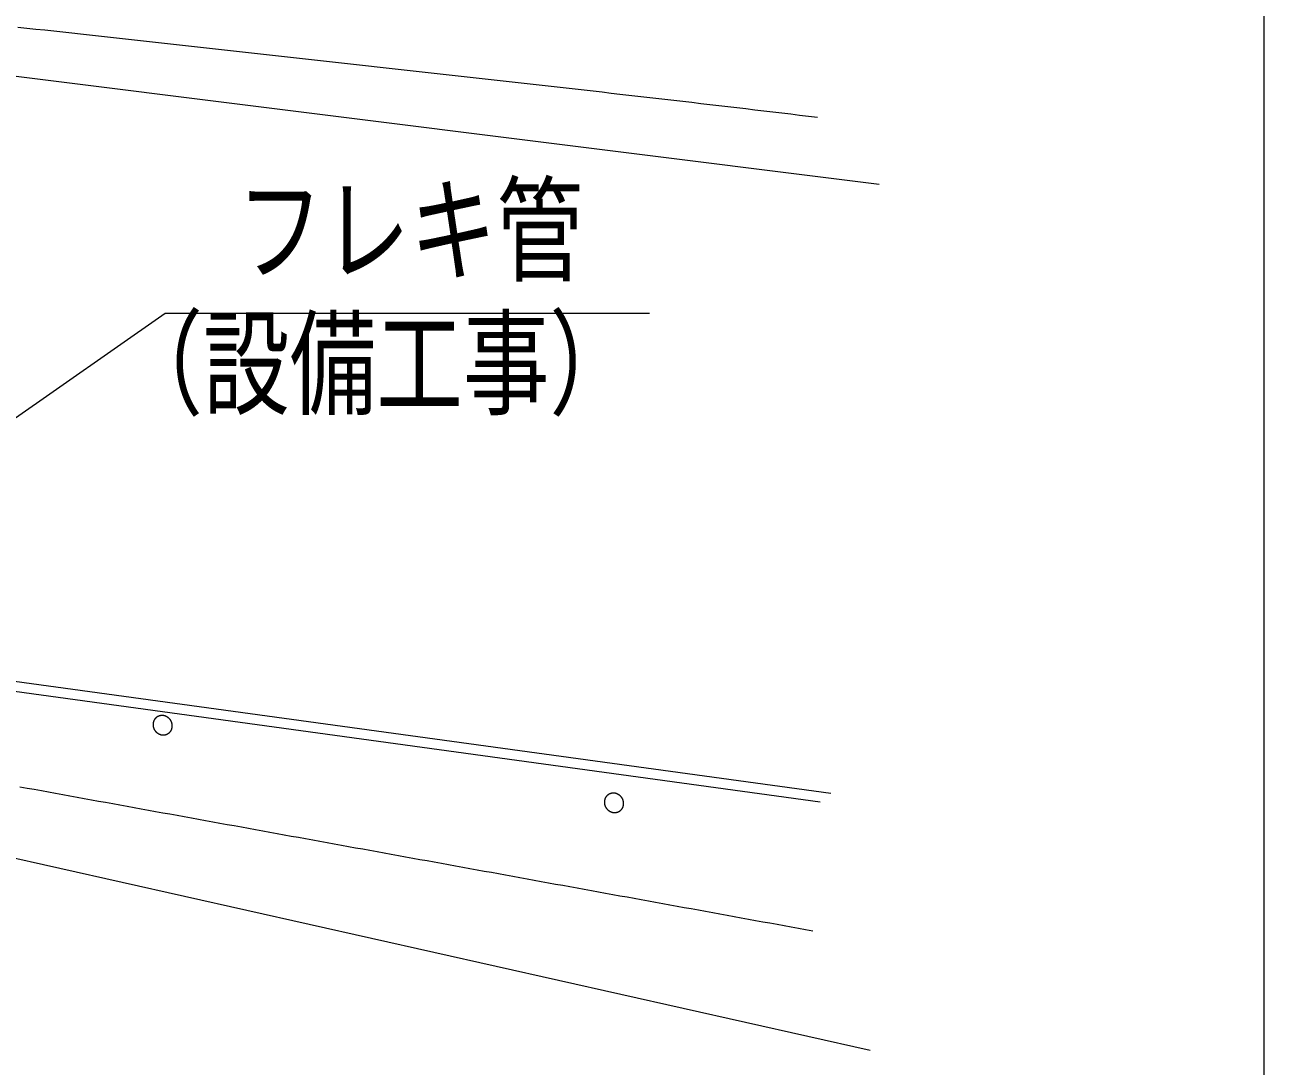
# Model space of a CAD drawing. Units: millimetres on the paper. Extents: x -305 to 305, y -152 to 152.
# Drawn here: x -91.88 to -56.67, y -98.87 to -69.26 of the extents above; entities that cross this region are included whole.
import ezdxf
from ezdxf.enums import TextEntityAlignment as Align

# ---------------------------------------------------------------- set-up
doc = ezdxf.new("R2010")
doc.units = ezdxf.units.MM
doc.layers.add('0-1_RV', color=7, linetype='Continuous', lineweight=9)
doc.styles.add('ＭＳ ゴシック', font='')
doc.styles.get('ＭＳ ゴシック').set_extended_font_data('MS Gothic')

msp = doc.modelspace()

# ---------------------------------------------------------------- linework, layer by layer
at = {"layer": '0-1_RV'}
for p, q in [((-96.04, -70.232), (-67.608, -73.799)), ((-69.288, -91.366), (-94.195, -87.943)), ((-68.98, -91.12), (-93.888, -87.697)), ((-88.198, -89.295), (-88.199, -89.291)), ((-103.647, -90.373), (-67.868, -98.414)), ((-75.376, -91.501), (-75.378, -91.498))]:
    msp.add_line(p, q, dxfattribs=at)
msp.add_lwpolyline([(-124.163, -111.629), (-56.673, -111.629), (-56.673, -45.625), (-124.163, -45.625)], close=True, dxfattribs=at)
for points in [[(-92.083, -69.329), (-91.828, -69.357), (-91.573, -69.385), (-91.317, -69.413), (-91.062, -69.441), (-90.806, -69.469), (-90.551, -69.497), (-90.296, -69.525), (-90.04, -69.553), (-89.785, -69.581), (-89.529, -69.609), (-89.274, -69.637), (-89.018, -69.665), (-88.763, -69.693), (-88.508, -69.722), (-88.252, -69.75), (-87.997, -69.778), (-87.741, -69.806), (-87.486, -69.834), (-87.231, -69.862), (-86.975, -69.89), (-86.72, -69.918), (-86.465, -69.947), (-86.209, -69.975), (-85.954, -70.003), (-85.698, -70.031), (-85.443, -70.06), (-85.188, -70.088), (-84.932, -70.116), (-84.677, -70.144), (-84.421, -70.173), (-84.166, -70.201), (-83.911, -70.229), (-83.655, -70.257), (-83.4, -70.286), (-83.145, -70.314), (-82.889, -70.343), (-82.634, -70.371)], [(-82.634, -70.371), (-82.378, -70.399), (-82.123, -70.428), (-81.868, -70.456), (-81.612, -70.485), (-81.357, -70.513), (-81.102, -70.542), (-80.846, -70.57), (-80.591, -70.599), (-80.336, -70.627), (-80.08, -70.656), (-79.825, -70.685), (-79.57, -70.713), (-79.314, -70.742), (-79.059, -70.77), (-78.804, -70.799), (-78.548, -70.828), (-78.293, -70.857), (-78.038, -70.885), (-77.782, -70.914), (-77.527, -70.943), (-77.272, -70.972), (-77.016, -71.001), (-76.761, -71.03), (-76.506, -71.059), (-76.25, -71.088), (-75.995, -71.117), (-75.74, -71.146), (-75.485, -71.175), (-75.229, -71.204), (-74.974, -71.233), (-74.719, -71.262), (-74.463, -71.291), (-74.208, -71.32), (-73.953, -71.35), (-73.698, -71.379), (-73.442, -71.409), (-73.187, -71.438), (-72.932, -71.468), (-72.677, -71.498)], [(-72.677, -71.498), (-72.422, -71.527), (-72.166, -71.557), (-71.911, -71.587), (-71.656, -71.617), (-71.401, -71.647), (-71.146, -71.678), (-70.891, -71.708), (-70.635, -71.738), (-70.38, -71.769), (-70.125, -71.799), (-69.87, -71.83), (-69.615, -71.861), (-69.36, -71.892)], [(-74.132, -77.469), (-87.895, -77.469), (-92.332, -80.584)], [(-88.23, -89.139), (-88.23, -89.135), (-88.23, -89.131), (-88.229, -89.127), (-88.229, -89.123), (-88.228, -89.119), (-88.228, -89.115), (-88.227, -89.111), (-88.227, -89.107), (-88.226, -89.103), (-88.225, -89.099), (-88.224, -89.096), (-88.224, -89.092), (-88.223, -89.088), (-88.222, -89.084), (-88.221, -89.08), (-88.22, -89.076), (-88.219, -89.072), (-88.217, -89.068), (-88.216, -89.064), (-88.215, -89.061), (-88.214, -89.057), (-88.212, -89.053), (-88.211, -89.049), (-88.209, -89.046), (-88.208, -89.042), (-88.206, -89.038), (-88.204, -89.035), (-88.203, -89.031), (-88.201, -89.027), (-88.199, -89.024), (-88.197, -89.02), (-88.195, -89.017), (-88.193, -89.013), (-88.191, -89.01), (-88.189, -89.006), (-88.187, -89.003), (-88.185, -88.999), (-88.183, -88.996), (-88.181, -88.993)], [(-88.181, -88.993), (-88.178, -88.99), (-88.176, -88.986), (-88.173, -88.983), (-88.171, -88.98), (-88.168, -88.977), (-88.166, -88.974), (-88.163, -88.971), (-88.16, -88.968), (-88.158, -88.965), (-88.155, -88.962), (-88.152, -88.959), (-88.149, -88.956), (-88.146, -88.953), (-88.143, -88.951), (-88.14, -88.948), (-88.137, -88.945), (-88.134, -88.943), (-88.131, -88.94), (-88.128, -88.938), (-88.125, -88.935), (-88.121, -88.933), (-88.118, -88.931), (-88.115, -88.929), (-88.111, -88.926), (-88.108, -88.924), (-88.105, -88.922), (-88.101, -88.92), (-88.098, -88.918), (-88.094, -88.916), (-88.091, -88.914), (-88.087, -88.913), (-88.083, -88.911), (-88.08, -88.909), (-88.076, -88.908), (-88.072, -88.906), (-88.068, -88.905), (-88.065, -88.903), (-88.061, -88.902), (-88.057, -88.901)], [(-88.057, -88.901), (-88.053, -88.9), (-88.049, -88.898), (-88.046, -88.897), (-88.042, -88.896), (-88.038, -88.895), (-88.034, -88.894), (-88.03, -88.894), (-88.026, -88.893), (-88.022, -88.892), (-88.018, -88.892), (-88.014, -88.891), (-88.01, -88.891), (-88.006, -88.89), (-88.002, -88.89), (-87.998, -88.89), (-87.994, -88.889), (-87.99, -88.889), (-87.986, -88.889), (-87.982, -88.889), (-87.978, -88.889), (-87.974, -88.889), (-87.97, -88.89), (-87.966, -88.89), (-87.962, -88.89), (-87.958, -88.891), (-87.954, -88.891), (-87.95, -88.892), (-87.946, -88.892), (-87.942, -88.893), (-87.938, -88.893), (-87.934, -88.894), (-87.93, -88.895), (-87.926, -88.896), (-87.922, -88.897), (-87.918, -88.898), (-87.915, -88.899), (-87.911, -88.9), (-87.907, -88.901), (-87.903, -88.903)], [(-87.903, -88.903), (-87.899, -88.904), (-87.895, -88.905), (-87.892, -88.907), (-87.888, -88.908), (-87.884, -88.91), (-87.881, -88.911), (-87.877, -88.913), (-87.873, -88.915), (-87.87, -88.916), (-87.866, -88.918), (-87.863, -88.92), (-87.859, -88.922), (-87.855, -88.924), (-87.852, -88.926), (-87.849, -88.928), (-87.845, -88.93), (-87.842, -88.932), (-87.838, -88.934), (-87.835, -88.937), (-87.832, -88.939), (-87.828, -88.941), (-87.825, -88.944), (-87.822, -88.946), (-87.819, -88.949), (-87.816, -88.951), (-87.813, -88.954), (-87.81, -88.956), (-87.807, -88.959), (-87.804, -88.962), (-87.801, -88.964), (-87.798, -88.967), (-87.795, -88.97), (-87.792, -88.973), (-87.789, -88.976), (-87.786, -88.979), (-87.784, -88.982), (-87.781, -88.985), (-87.778, -88.988), (-87.776, -88.991)], [(-87.776, -88.991), (-87.773, -88.994), (-87.771, -88.997), (-87.768, -89), (-87.766, -89.003), (-87.763, -89.007), (-87.761, -89.01), (-87.759, -89.013), (-87.757, -89.016), (-87.754, -89.02), (-87.752, -89.023), (-87.75, -89.027), (-87.748, -89.03), (-87.746, -89.033), (-87.744, -89.037), (-87.742, -89.04), (-87.74, -89.044), (-87.738, -89.047), (-87.736, -89.051), (-87.735, -89.055), (-87.733, -89.058), (-87.731, -89.062), (-87.729, -89.066), (-87.728, -89.069), (-87.726, -89.073), (-87.725, -89.077), (-87.723, -89.08), (-87.722, -89.084), (-87.72, -89.088), (-87.719, -89.092), (-87.718, -89.096), (-87.717, -89.099), (-87.715, -89.103), (-87.714, -89.107), (-87.713, -89.111), (-87.712, -89.115), (-87.711, -89.119), (-87.71, -89.123), (-87.709, -89.126), (-87.708, -89.13)], [(-88.199, -89.291), (-88.201, -89.288), (-88.203, -89.284), (-88.205, -89.28), (-88.206, -89.277), (-88.208, -89.273), (-88.209, -89.269), (-88.211, -89.265), (-88.212, -89.262), (-88.213, -89.258), (-88.215, -89.254), (-88.216, -89.25), (-88.217, -89.246), (-88.218, -89.243), (-88.219, -89.239), (-88.22, -89.235), (-88.221, -89.231), (-88.222, -89.227), (-88.223, -89.223), (-88.224, -89.219), (-88.225, -89.215), (-88.226, -89.211), (-88.226, -89.207), (-88.227, -89.203), (-88.227, -89.199), (-88.228, -89.195), (-88.229, -89.191), (-88.229, -89.187), (-88.229, -89.183), (-88.23, -89.179), (-88.23, -89.175), (-88.23, -89.171), (-88.23, -89.167), (-88.23, -89.163), (-88.231, -89.159), (-88.231, -89.155), (-88.231, -89.151), (-88.23, -89.147), (-88.23, -89.143), (-88.23, -89.139)], [(-88.097, -89.413), (-88.101, -89.411), (-88.104, -89.408), (-88.107, -89.406), (-88.11, -89.403), (-88.114, -89.401), (-88.117, -89.398), (-88.12, -89.396), (-88.123, -89.393), (-88.126, -89.391), (-88.129, -89.388), (-88.132, -89.385), (-88.135, -89.382), (-88.138, -89.38), (-88.14, -89.377), (-88.143, -89.374), (-88.146, -89.371), (-88.149, -89.368), (-88.151, -89.365), (-88.154, -89.362), (-88.157, -89.359), (-88.159, -89.356), (-88.162, -89.353), (-88.164, -89.35), (-88.167, -89.346), (-88.169, -89.343), (-88.171, -89.34), (-88.174, -89.337), (-88.176, -89.333), (-88.178, -89.33), (-88.18, -89.326), (-88.182, -89.323), (-88.184, -89.32), (-88.186, -89.316), (-88.188, -89.313), (-88.19, -89.309), (-88.192, -89.306), (-88.194, -89.302), (-88.196, -89.299), (-88.198, -89.295)], [(-87.951, -89.46), (-87.955, -89.46), (-87.959, -89.46), (-87.963, -89.46), (-87.967, -89.46), (-87.971, -89.459), (-87.975, -89.459), (-87.979, -89.459), (-87.983, -89.458), (-87.987, -89.458), (-87.99, -89.457), (-87.994, -89.456), (-87.998, -89.455), (-88.002, -89.455), (-88.006, -89.454), (-88.01, -89.453), (-88.014, -89.452), (-88.018, -89.451), (-88.022, -89.45), (-88.026, -89.448), (-88.029, -89.447), (-88.033, -89.446), (-88.037, -89.444), (-88.041, -89.443), (-88.044, -89.441), (-88.048, -89.44), (-88.052, -89.438), (-88.056, -89.437), (-88.059, -89.435), (-88.063, -89.433), (-88.066, -89.431), (-88.07, -89.43), (-88.073, -89.428), (-88.077, -89.426), (-88.08, -89.424), (-88.084, -89.422), (-88.087, -89.42), (-88.091, -89.417), (-88.094, -89.415), (-88.097, -89.413)], [(-87.805, -89.412), (-87.808, -89.414), (-87.811, -89.416), (-87.814, -89.419), (-87.818, -89.421), (-87.821, -89.423), (-87.824, -89.425), (-87.828, -89.427), (-87.831, -89.429), (-87.835, -89.431), (-87.838, -89.433), (-87.842, -89.435), (-87.846, -89.437), (-87.849, -89.438), (-87.853, -89.44), (-87.857, -89.442), (-87.86, -89.443), (-87.864, -89.445), (-87.868, -89.446), (-87.872, -89.447), (-87.875, -89.449), (-87.879, -89.45), (-87.883, -89.451), (-87.887, -89.452), (-87.891, -89.453), (-87.895, -89.454), (-87.899, -89.455), (-87.903, -89.456), (-87.907, -89.457), (-87.91, -89.457), (-87.914, -89.458), (-87.918, -89.459), (-87.922, -89.459), (-87.926, -89.459), (-87.93, -89.46), (-87.934, -89.46), (-87.938, -89.46), (-87.942, -89.46), (-87.946, -89.46), (-87.951, -89.46)], [(-87.716, -89.285), (-87.717, -89.289), (-87.719, -89.293), (-87.72, -89.296), (-87.722, -89.3), (-87.723, -89.304), (-87.725, -89.308), (-87.726, -89.311), (-87.728, -89.315), (-87.73, -89.319), (-87.731, -89.322), (-87.733, -89.326), (-87.735, -89.329), (-87.737, -89.333), (-87.739, -89.336), (-87.741, -89.34), (-87.743, -89.343), (-87.745, -89.347), (-87.747, -89.35), (-87.75, -89.353), (-87.752, -89.357), (-87.754, -89.36), (-87.757, -89.363), (-87.759, -89.366), (-87.761, -89.37), (-87.764, -89.373), (-87.767, -89.376), (-87.769, -89.379), (-87.772, -89.382), (-87.775, -89.385), (-87.777, -89.388), (-87.78, -89.39), (-87.783, -89.393), (-87.786, -89.396), (-87.789, -89.399), (-87.792, -89.401), (-87.795, -89.404), (-87.798, -89.407), (-87.801, -89.409), (-87.805, -89.412)], [(-87.708, -89.13), (-87.708, -89.134), (-87.707, -89.138), (-87.706, -89.142), (-87.705, -89.146), (-87.705, -89.15), (-87.704, -89.154), (-87.704, -89.158), (-87.703, -89.162), (-87.703, -89.166), (-87.703, -89.17), (-87.702, -89.174), (-87.702, -89.178), (-87.702, -89.182), (-87.702, -89.186), (-87.702, -89.19), (-87.702, -89.194), (-87.702, -89.198), (-87.702, -89.202), (-87.702, -89.206), (-87.702, -89.21), (-87.702, -89.214), (-87.703, -89.218), (-87.703, -89.222), (-87.703, -89.226), (-87.704, -89.23), (-87.704, -89.234), (-87.705, -89.238), (-87.706, -89.242), (-87.706, -89.246), (-87.707, -89.25), (-87.708, -89.254), (-87.709, -89.258), (-87.71, -89.262), (-87.711, -89.266), (-87.712, -89.27), (-87.713, -89.274), (-87.714, -89.277), (-87.715, -89.281), (-87.716, -89.285)], [(-92.021, -90.923), (-91.818, -90.96), (-91.615, -90.997), (-91.412, -91.034), (-91.21, -91.071), (-91.007, -91.108), (-90.804, -91.145), (-90.601, -91.182), (-90.398, -91.218), (-90.195, -91.255), (-89.992, -91.292), (-89.789, -91.329), (-89.586, -91.366), (-89.383, -91.403), (-89.181, -91.44), (-88.978, -91.477), (-88.775, -91.513), (-88.572, -91.55), (-88.369, -91.587), (-88.166, -91.624), (-87.963, -91.661)], [(-75.359, -91.199), (-75.357, -91.196), (-75.354, -91.192), (-75.352, -91.189), (-75.349, -91.186), (-75.347, -91.183), (-75.344, -91.18), (-75.342, -91.177), (-75.339, -91.174), (-75.336, -91.171), (-75.333, -91.168), (-75.331, -91.165), (-75.328, -91.162), (-75.325, -91.159), (-75.322, -91.157), (-75.319, -91.154), (-75.316, -91.151), (-75.313, -91.149), (-75.31, -91.146), (-75.306, -91.144), (-75.303, -91.141), (-75.3, -91.139), (-75.297, -91.137), (-75.293, -91.135), (-75.29, -91.132), (-75.287, -91.13), (-75.283, -91.128), (-75.28, -91.126), (-75.276, -91.124), (-75.273, -91.122), (-75.269, -91.12), (-75.265, -91.119), (-75.262, -91.117), (-75.258, -91.115), (-75.254, -91.114), (-75.251, -91.112), (-75.247, -91.111), (-75.243, -91.109), (-75.239, -91.108), (-75.236, -91.107)], [(-75.236, -91.107), (-75.232, -91.105), (-75.228, -91.104), (-75.224, -91.103), (-75.22, -91.102), (-75.216, -91.101), (-75.212, -91.1), (-75.208, -91.1), (-75.204, -91.099), (-75.2, -91.098), (-75.196, -91.098), (-75.192, -91.097), (-75.188, -91.097), (-75.184, -91.096), (-75.18, -91.096), (-75.176, -91.096), (-75.172, -91.095), (-75.168, -91.095), (-75.164, -91.095), (-75.16, -91.095), (-75.156, -91.095), (-75.152, -91.095), (-75.148, -91.096), (-75.144, -91.096), (-75.14, -91.096), (-75.136, -91.097), (-75.132, -91.097), (-75.128, -91.098), (-75.124, -91.098), (-75.12, -91.099), (-75.116, -91.1), (-75.112, -91.1), (-75.109, -91.101), (-75.105, -91.102), (-75.101, -91.103), (-75.097, -91.104), (-75.093, -91.105), (-75.089, -91.106), (-75.085, -91.107), (-75.081, -91.109)], [(-75.081, -91.109), (-75.078, -91.11), (-75.074, -91.111), (-75.07, -91.113), (-75.066, -91.114), (-75.063, -91.116), (-75.059, -91.117), (-75.055, -91.119), (-75.052, -91.121), (-75.048, -91.123), (-75.044, -91.124), (-75.041, -91.126), (-75.037, -91.128), (-75.034, -91.13), (-75.03, -91.132), (-75.027, -91.134), (-75.023, -91.136), (-75.02, -91.138), (-75.017, -91.141), (-75.013, -91.143), (-75.01, -91.145), (-75.007, -91.148), (-75.004, -91.15), (-75, -91.152), (-74.997, -91.155), (-74.994, -91.157), (-74.991, -91.16), (-74.988, -91.162), (-74.985, -91.165), (-74.982, -91.168), (-74.979, -91.171), (-74.976, -91.173), (-74.973, -91.176), (-74.97, -91.179), (-74.967, -91.182), (-74.965, -91.185), (-74.962, -91.188), (-74.959, -91.191), (-74.957, -91.194), (-74.954, -91.197)], [(-75.409, -91.346), (-75.408, -91.342), (-75.408, -91.338), (-75.408, -91.334), (-75.407, -91.33), (-75.407, -91.326), (-75.406, -91.322), (-75.406, -91.318), (-75.405, -91.314), (-75.404, -91.31), (-75.404, -91.306), (-75.403, -91.302), (-75.402, -91.298), (-75.401, -91.294), (-75.4, -91.29), (-75.399, -91.286), (-75.398, -91.282), (-75.397, -91.278), (-75.396, -91.274), (-75.395, -91.271), (-75.393, -91.267), (-75.392, -91.263), (-75.391, -91.259), (-75.389, -91.256), (-75.388, -91.252), (-75.386, -91.248), (-75.385, -91.244), (-75.383, -91.241), (-75.381, -91.237), (-75.379, -91.233), (-75.378, -91.23), (-75.376, -91.226), (-75.374, -91.223), (-75.372, -91.219), (-75.37, -91.216), (-75.368, -91.212), (-75.366, -91.209), (-75.364, -91.206), (-75.361, -91.202), (-75.359, -91.199)], [(-75.378, -91.498), (-75.38, -91.494), (-75.382, -91.49), (-75.383, -91.487), (-75.385, -91.483), (-75.386, -91.479), (-75.388, -91.476), (-75.389, -91.472), (-75.391, -91.468), (-75.392, -91.464), (-75.393, -91.46), (-75.395, -91.457), (-75.396, -91.453), (-75.397, -91.449), (-75.398, -91.445), (-75.399, -91.441), (-75.4, -91.437), (-75.401, -91.433), (-75.402, -91.429), (-75.403, -91.426), (-75.403, -91.422), (-75.404, -91.418), (-75.405, -91.414), (-75.406, -91.41), (-75.406, -91.406), (-75.407, -91.402), (-75.407, -91.398), (-75.408, -91.394), (-75.408, -91.39), (-75.408, -91.386), (-75.409, -91.382), (-75.409, -91.378), (-75.409, -91.374), (-75.409, -91.37), (-75.409, -91.366), (-75.409, -91.362), (-75.409, -91.358), (-75.409, -91.354), (-75.409, -91.35), (-75.409, -91.346)], [(-75.276, -91.619), (-75.279, -91.617), (-75.282, -91.615), (-75.286, -91.612), (-75.289, -91.61), (-75.292, -91.607), (-75.295, -91.605), (-75.298, -91.602), (-75.301, -91.6), (-75.304, -91.597), (-75.307, -91.594), (-75.31, -91.592), (-75.313, -91.589), (-75.316, -91.586), (-75.319, -91.583), (-75.322, -91.58), (-75.324, -91.577), (-75.327, -91.574), (-75.33, -91.571), (-75.332, -91.568), (-75.335, -91.565), (-75.338, -91.562), (-75.34, -91.559), (-75.343, -91.556), (-75.345, -91.553), (-75.347, -91.549), (-75.35, -91.546), (-75.352, -91.543), (-75.354, -91.54), (-75.357, -91.536), (-75.359, -91.533), (-75.361, -91.529), (-75.363, -91.526), (-75.365, -91.523), (-75.367, -91.519), (-75.369, -91.516), (-75.371, -91.512), (-75.373, -91.508), (-75.375, -91.505), (-75.376, -91.501)], [(-74.894, -91.491), (-74.895, -91.495), (-74.897, -91.499), (-74.898, -91.503), (-74.9, -91.506), (-74.901, -91.51), (-74.903, -91.514), (-74.904, -91.518), (-74.906, -91.521), (-74.908, -91.525), (-74.909, -91.528), (-74.911, -91.532), (-74.913, -91.536), (-74.915, -91.539), (-74.917, -91.543), (-74.919, -91.546), (-74.921, -91.55), (-74.923, -91.553), (-74.925, -91.556), (-74.928, -91.56), (-74.93, -91.563), (-74.932, -91.566), (-74.935, -91.569), (-74.937, -91.573), (-74.94, -91.576), (-74.942, -91.579), (-74.945, -91.582), (-74.947, -91.585), (-74.95, -91.588), (-74.953, -91.591), (-74.955, -91.594), (-74.958, -91.597), (-74.961, -91.6), (-74.964, -91.602), (-74.967, -91.605), (-74.97, -91.608), (-74.973, -91.61), (-74.976, -91.613), (-74.979, -91.615), (-74.983, -91.618)], [(-74.954, -91.197), (-74.951, -91.2), (-74.949, -91.203), (-74.946, -91.206), (-74.944, -91.209), (-74.942, -91.213), (-74.939, -91.216), (-74.937, -91.219), (-74.935, -91.222), (-74.932, -91.226), (-74.93, -91.229), (-74.928, -91.232), (-74.926, -91.236), (-74.924, -91.239), (-74.922, -91.243), (-74.92, -91.246), (-74.918, -91.25), (-74.916, -91.253), (-74.914, -91.257), (-74.912, -91.261), (-74.911, -91.264), (-74.909, -91.268), (-74.907, -91.271), (-74.906, -91.275), (-74.904, -91.279), (-74.902, -91.283), (-74.901, -91.286), (-74.9, -91.29), (-74.898, -91.294), (-74.897, -91.298), (-74.896, -91.301), (-74.894, -91.305), (-74.893, -91.309), (-74.892, -91.313), (-74.891, -91.317), (-74.89, -91.321), (-74.889, -91.325), (-74.888, -91.329), (-74.887, -91.332), (-74.886, -91.336)], [(-74.886, -91.336), (-74.885, -91.34), (-74.885, -91.344), (-74.884, -91.348), (-74.883, -91.352), (-74.883, -91.356), (-74.882, -91.36), (-74.882, -91.364), (-74.881, -91.368), (-74.881, -91.372), (-74.881, -91.376), (-74.88, -91.38), (-74.88, -91.384), (-74.88, -91.388), (-74.88, -91.392), (-74.88, -91.396), (-74.88, -91.4), (-74.88, -91.404), (-74.88, -91.408), (-74.88, -91.412), (-74.88, -91.416), (-74.88, -91.42), (-74.881, -91.424), (-74.881, -91.428), (-74.882, -91.432), (-74.882, -91.436), (-74.883, -91.44), (-74.883, -91.444), (-74.884, -91.448), (-74.884, -91.452), (-74.885, -91.456), (-74.886, -91.46), (-74.887, -91.464), (-74.888, -91.468), (-74.889, -91.472), (-74.89, -91.476), (-74.891, -91.48), (-74.892, -91.484), (-74.893, -91.487), (-74.894, -91.491)], [(-87.963, -91.661), (-87.76, -91.698), (-87.557, -91.735), (-87.354, -91.771), (-87.151, -91.808), (-86.948, -91.845), (-86.746, -91.882), (-86.543, -91.919), (-86.34, -91.956), (-86.137, -91.993), (-85.934, -92.029), (-85.731, -92.066), (-85.528, -92.103), (-85.325, -92.14), (-85.122, -92.177), (-84.919, -92.214), (-84.716, -92.251), (-84.514, -92.287), (-84.311, -92.324), (-84.108, -92.361), (-83.905, -92.398), (-83.702, -92.435), (-83.499, -92.472), (-83.296, -92.508), (-83.093, -92.545), (-82.89, -92.582), (-82.687, -92.619), (-82.484, -92.656), (-82.282, -92.693), (-82.079, -92.73), (-81.876, -92.766), (-81.673, -92.803), (-81.47, -92.84), (-81.267, -92.877), (-81.064, -92.914), (-80.861, -92.951), (-80.658, -92.988), (-80.455, -93.024), (-80.252, -93.061), (-80.049, -93.098)], [(-75.129, -91.667), (-75.133, -91.667), (-75.137, -91.666), (-75.141, -91.666), (-75.145, -91.666), (-75.149, -91.666), (-75.153, -91.665), (-75.157, -91.665), (-75.161, -91.664), (-75.165, -91.664), (-75.169, -91.663), (-75.173, -91.662), (-75.177, -91.662), (-75.18, -91.661), (-75.184, -91.66), (-75.188, -91.659), (-75.192, -91.658), (-75.196, -91.657), (-75.2, -91.656), (-75.204, -91.654), (-75.208, -91.653), (-75.211, -91.652), (-75.215, -91.651), (-75.219, -91.649), (-75.223, -91.648), (-75.226, -91.646), (-75.23, -91.645), (-75.234, -91.643), (-75.237, -91.641), (-75.241, -91.639), (-75.245, -91.638), (-75.248, -91.636), (-75.252, -91.634), (-75.255, -91.632), (-75.259, -91.63), (-75.262, -91.628), (-75.266, -91.626), (-75.269, -91.624), (-75.272, -91.621), (-75.276, -91.619)], [(-74.983, -91.618), (-74.986, -91.62), (-74.989, -91.623), (-74.992, -91.625), (-74.996, -91.627), (-74.999, -91.63), (-75.002, -91.632), (-75.006, -91.634), (-75.009, -91.636), (-75.013, -91.638), (-75.016, -91.64), (-75.02, -91.642), (-75.024, -91.643), (-75.027, -91.645), (-75.031, -91.647), (-75.035, -91.648), (-75.038, -91.65), (-75.042, -91.651), (-75.046, -91.653), (-75.05, -91.654), (-75.053, -91.655), (-75.057, -91.656), (-75.061, -91.657), (-75.065, -91.659), (-75.069, -91.66), (-75.073, -91.66), (-75.077, -91.661), (-75.081, -91.662), (-75.085, -91.663), (-75.089, -91.664), (-75.093, -91.664), (-75.097, -91.665), (-75.101, -91.665), (-75.105, -91.666), (-75.109, -91.666), (-75.113, -91.666), (-75.117, -91.666), (-75.121, -91.667), (-75.125, -91.667), (-75.129, -91.667)], [(-80.049, -93.098), (-79.847, -93.135), (-79.644, -93.172), (-79.441, -93.209), (-79.238, -93.246), (-79.035, -93.282), (-78.832, -93.319), (-78.629, -93.356), (-78.426, -93.393), (-78.223, -93.43), (-78.02, -93.467), (-77.817, -93.504), (-77.615, -93.541), (-77.412, -93.577), (-77.209, -93.614), (-77.006, -93.651), (-76.803, -93.688), (-76.6, -93.725), (-76.397, -93.762), (-76.194, -93.799), (-75.991, -93.836), (-75.788, -93.872), (-75.585, -93.909), (-75.383, -93.946), (-75.18, -93.983), (-74.977, -94.02), (-74.774, -94.057), (-74.571, -94.094), (-74.368, -94.131), (-74.165, -94.168), (-73.962, -94.205), (-73.759, -94.242), (-73.556, -94.279), (-73.354, -94.315), (-73.151, -94.352), (-72.948, -94.389), (-72.745, -94.426), (-72.542, -94.463), (-72.339, -94.5), (-72.136, -94.537)], [(-72.136, -94.537), (-71.933, -94.574), (-71.73, -94.611), (-71.528, -94.648), (-71.325, -94.685), (-71.122, -94.722), (-70.919, -94.759), (-70.716, -94.796), (-70.513, -94.833), (-70.31, -94.871), (-70.108, -94.908), (-69.905, -94.945), (-69.702, -94.983), (-69.499, -95.02), (-69.499, -95.02)]]:
    msp.add_lwpolyline(points, dxfattribs=at)

# ---------------------------------------------------------------- texts
at = {"layer": '0-1_RV', "style": 'ＭＳ ゴシック', "width": 0.75}
for s, p in [('\u3000フレキ管', (-88.323, -77.022)), ('（設備工事）', (-89.281, -80.814))]:
    msp.add_text(s, height=2.405, dxfattribs=at).set_placement(p, align=Align.BOTTOM_LEFT)

doc.saveas('drawing.dxf')
